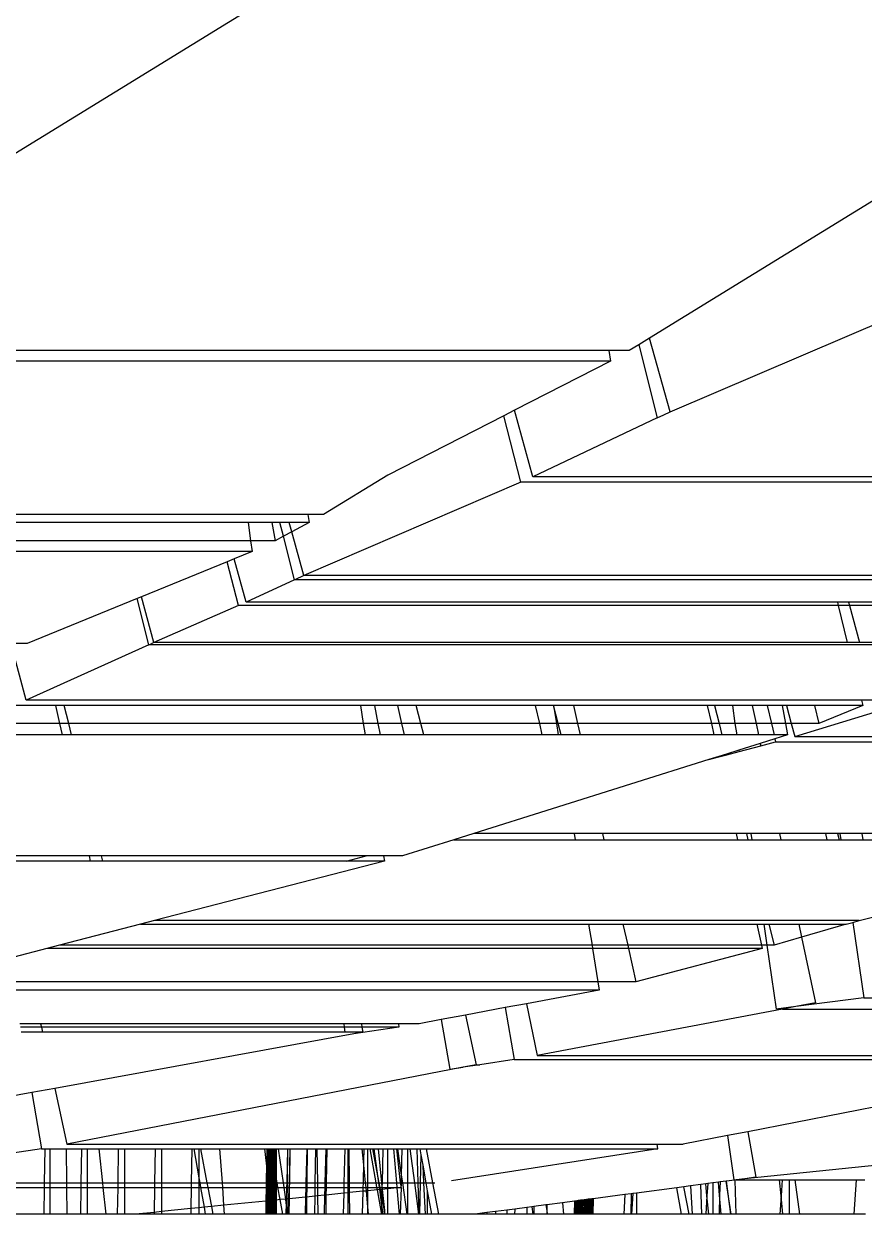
# Model space of a CAD drawing. Extents: x -24961 to 905641, y -154323 to 635957.
# Drawn here: x 438862.4 to 438946.4, y -132355 to -132236.2 of the extents above; entities that cross this region are included whole.
import ezdxf

# ---------------------------------------------------------------- set-up
doc = ezdxf.new("R2010")
doc.units = 0
doc.header["$LTSCALE"] = 1000
doc.header["$MEASUREMENT"] = 0

msp = doc.modelspace()

# ---------------------------------------------------------------- linework, layer by layer
for p, q in [((438894.82, -132228.68), (438829.52, -132268.8)), ((438956.36, -132248.23), (438924.92, -132267.55)), ((438926.99, -132274.93), (438959.6, -132260.97)), ((438924.92, -132267.55), (438923.85, -132268.21)), ((438926.99, -132274.93), (438924.92, -132267.55)), ((438920.86, -132268.8), (438829.52, -132268.8)), ((438920.86, -132268.8), (438921.05, -132269.84)), ((438922.89, -132268.8), (438920.86, -132268.8)), ((438923.85, -132268.21), (438922.89, -132268.8)), ((438923.85, -132268.21), (438925.71, -132275.51)), ((438921.05, -132269.84), (438827.68, -132269.84)), ((438921.05, -132269.84), (438911.44, -132274.76)), ((438911.44, -132274.76), (438910.38, -132275.31)), ((438913.29, -132281.39), (438911.44, -132274.76)), ((438910.38, -132275.31), (438898.79, -132281.25)), ((438912.07, -132281.94), (438910.38, -132275.31)), ((438925.71, -132275.51), (438913.29, -132281.39)), ((438925.71, -132275.51), (438926.35, -132275.23)), ((438926.35, -132275.23), (438926.99, -132274.93)), ((438912.07, -132281.94), (438890.41, -132291.27)), ((438898.79, -132281.25), (438892.35, -132285.17)), ((438996.84, -132281.94), (438912.07, -132281.94)), ((438996.7, -132281.39), (438913.29, -132281.39)), ((438890.78, -132285.17), (438798.99, -132285.17)), ((438890.78, -132285.17), (438890.93, -132285.98)), ((438892.35, -132285.17), (438890.78, -132285.17)), ((438884.82, -132285.98), (438797.57, -132285.98)), ((438884.82, -132285.98), (438885.08, -132287.78)), ((438887.19, -132285.98), (438884.82, -132285.98)), ((438887.19, -132285.98), (438887.53, -132287.78)), ((438888.01, -132285.98), (438887.19, -132285.98)), ((438888.36, -132287.34), (438888.01, -132285.98)), ((438888.93, -132285.98), (438888.01, -132285.98)), ((438889.19, -132286.9), (438888.93, -132285.98)), ((438890.93, -132285.98), (438888.93, -132285.98)), ((438890.93, -132285.98), (438889.19, -132286.9)), ((438885.08, -132287.78), (438794.17, -132287.78)), ((438887.53, -132287.78), (438885.08, -132287.78)), ((438885.08, -132287.78), (438885.23, -132288.86)), ((438888.36, -132287.34), (438887.53, -132287.78)), ((438889.19, -132286.9), (438888.36, -132287.34)), ((438889.46, -132291.68), (438888.36, -132287.34)), ((438890.38, -132291.27), (438889.19, -132286.9)), ((438885.23, -132288.86), (438791.87, -132288.86)), ((438885.23, -132288.86), (438883.44, -132289.59)), ((438882.73, -132289.88), (438874.19, -132293.38)), ((438883.44, -132289.59), (438882.73, -132289.88)), ((438883.87, -132294.27), (438882.73, -132289.88)), ((438884.63, -132293.92), (438883.44, -132289.59)), ((438890.38, -132291.27), (438889.5, -132291.68)), ((438890.41, -132291.27), (438890.38, -132291.27)), ((438975.15, -132291.27), (438890.41, -132291.27)), ((438889.46, -132291.68), (438884.63, -132293.92)), ((438889.5, -132291.68), (438889.46, -132291.68)), ((438974.24, -132291.68), (438889.5, -132291.68)), ((438873.73, -132293.57), (438862.75, -132298.05)), ((438874.19, -132293.38), (438873.73, -132293.57)), ((438874.92, -132298.17), (438873.73, -132293.57)), ((438875.41, -132297.95), (438874.19, -132293.38)), ((438883.87, -132294.27), (438875.41, -132297.95)), ((438943.79, -132294.27), (438883.87, -132294.27)), ((438943.71, -132293.92), (438884.63, -132293.92)), ((438943.71, -132293.92), (438943.79, -132294.27)), ((438944.82, -132293.92), (438943.71, -132293.92)), ((438943.79, -132294.27), (438944.69, -132297.95)), ((438944.91, -132294.27), (438943.79, -132294.27)), ((438944.82, -132293.92), (438944.91, -132294.27)), ((438948.62, -132293.92), (438944.82, -132293.92)), ((438944.91, -132294.27), (438945.9, -132297.95)), ((438948.69, -132294.27), (438944.91, -132294.27)), ((438862.75, -132298.05), (438861.2, -132298.05)), ((438862.67, -132303.71), (438861.23, -132298.34)), ((438874.92, -132298.17), (438862.67, -132303.71)), ((438874.92, -132298.17), (438875.14, -132298.07)), ((438959.69, -132298.17), (438874.92, -132298.17)), ((438875.41, -132297.95), (438875.14, -132298.07)), ((438944.69, -132297.95), (438875.41, -132297.95)), ((438945.9, -132297.95), (438944.69, -132297.95)), ((438949.46, -132297.95), (438945.9, -132297.95)), ((438865.58, -132304.24), (438861.46, -132304.24)), ((438946.1, -132303.71), (438862.67, -132303.71)), ((438865.58, -132304.24), (438865.99, -132306.04)), ((438866.46, -132304.24), (438865.58, -132304.24)), ((438866.91, -132306.04), (438866.46, -132304.24)), ((438896.05, -132304.24), (438866.46, -132304.24)), ((438896.05, -132304.24), (438896.33, -132306.04)), ((438897.47, -132304.24), (438896.05, -132304.24)), ((438897.47, -132304.24), (438897.8, -132306.04)), ((438899.77, -132304.24), (438897.47, -132304.24)), ((438899.77, -132304.24), (438900.17, -132306.04)), ((438901.61, -132304.24), (438899.77, -132304.24)), ((438902.09, -132306.04), (438901.61, -132304.24)), ((438913.52, -132304.24), (438901.61, -132304.24)), ((438913.52, -132304.24), (438913.93, -132306.04)), ((438915.34, -132304.24), (438913.52, -132304.24)), ((438915.34, -132304.24), (438915.63, -132306.04)), ((438915.82, -132306.04), (438915.34, -132304.24)), ((438917.34, -132304.24), (438915.34, -132304.24)), ((438917.34, -132304.24), (438917.74, -132306.04)), ((438930.7, -132304.24), (438917.34, -132304.24)), ((438930.7, -132304.24), (438931.11, -132306.04)), ((438931.44, -132304.24), (438930.7, -132304.24)), ((438931.44, -132304.24), (438931.88, -132306.04)), ((438933.21, -132304.24), (438931.44, -132304.24)), ((438933.21, -132304.24), (438933.47, -132306.04)), ((438935.2, -132304.24), (438933.21, -132304.24)), ((438935.2, -132304.24), (438935.58, -132306.04)), ((438936.7, -132304.24), (438935.2, -132304.24)), ((438936.7, -132304.24), (438937.11, -132306.04)), ((438938.18, -132304.24), (438936.7, -132304.24)), ((438938.18, -132304.24), (438938.52, -132306.04)), ((438938.62, -132304.24), (438938.18, -132304.24)), ((438938.62, -132304.24), (438939.1, -132306.04)), ((438941.42, -132304.24), (438938.62, -132304.24)), ((438939.44, -132307.33), (438950.98, -132303.79)), ((438941.42, -132304.24), (438941.86, -132306.04)), ((438946.23, -132304.24), (438941.42, -132304.24)), ((438946.23, -132304.24), (438941.86, -132306.04)), ((438946.1, -132303.71), (438946.23, -132304.24)), ((438947.44, -132303.71), (438946.1, -132303.71)), ((438865.99, -132306.04), (438857.84, -132306.04)), ((438865.99, -132306.04), (438866.24, -132307.18)), ((438866.91, -132306.04), (438865.99, -132306.04)), ((438867.19, -132307.18), (438866.91, -132306.04)), ((438896.33, -132306.04), (438866.91, -132306.04)), ((438896.33, -132306.04), (438896.51, -132307.18)), ((438897.8, -132306.04), (438896.33, -132306.04)), ((438897.8, -132306.04), (438898.01, -132307.18)), ((438900.17, -132306.04), (438897.8, -132306.04)), ((438900.17, -132306.04), (438900.43, -132307.18)), ((438902.09, -132306.04), (438900.17, -132306.04)), ((438902.39, -132307.18), (438902.09, -132306.04)), ((438913.93, -132306.04), (438902.09, -132306.04)), ((438913.93, -132306.04), (438914.19, -132307.18)), ((438915.63, -132306.04), (438913.93, -132306.04)), ((438915.63, -132306.04), (438915.81, -132307.18)), ((438915.82, -132306.04), (438915.63, -132306.04)), ((438916.12, -132307.18), (438915.82, -132306.04)), ((438917.74, -132306.04), (438915.82, -132306.04)), ((438917.74, -132306.04), (438918, -132307.18)), ((438931.11, -132306.04), (438917.74, -132306.04)), ((438931.11, -132306.04), (438931.36, -132307.18)), ((438931.88, -132306.04), (438931.11, -132306.04)), ((438931.88, -132306.04), (438932.17, -132307.18)), ((438933.47, -132306.04), (438931.88, -132306.04)), ((438933.47, -132306.04), (438933.64, -132307.18)), ((438935.58, -132306.04), (438933.47, -132306.04)), ((438935.58, -132306.04), (438935.82, -132307.18)), ((438937.11, -132306.04), (438935.58, -132306.04)), ((438937.11, -132306.04), (438937.37, -132307.18)), ((438938.52, -132306.04), (438937.11, -132306.04)), ((438938.52, -132306.04), (438938.73, -132307.18)), ((438939.1, -132306.04), (438938.52, -132306.04)), ((438939.1, -132306.04), (438939.44, -132307.33)), ((438941.86, -132306.04), (438939.1, -132306.04)), ((438866.24, -132307.18), (438858.07, -132307.18)), ((438867.19, -132307.18), (438866.24, -132307.18)), ((438896.51, -132307.18), (438867.19, -132307.18)), ((438898.01, -132307.18), (438896.51, -132307.18)), ((438900.43, -132307.18), (438898.01, -132307.18)), ((438902.39, -132307.18), (438900.43, -132307.18)), ((438914.19, -132307.18), (438902.39, -132307.18)), ((438915.81, -132307.18), (438914.19, -132307.18)), ((438916.12, -132307.18), (438915.81, -132307.18)), ((438918, -132307.18), (438916.12, -132307.18)), ((438931.36, -132307.18), (438918, -132307.18)), ((438932.17, -132307.18), (438931.36, -132307.18)), ((438933.64, -132307.18), (438932.17, -132307.18)), ((438935.82, -132307.18), (438933.64, -132307.18)), ((438936, -132308.03), (438933.86, -132308.7)), ((438937.37, -132307.18), (438935.82, -132307.18)), ((438937.46, -132307.57), (438936, -132308.03)), ((438936, -132308.03), (438936.05, -132308.27)), ((438936.05, -132308.27), (438937.53, -132307.88)), ((438938.73, -132307.18), (438937.37, -132307.18)), ((438938.73, -132307.18), (438937.46, -132307.57)), ((438937.46, -132307.57), (438937.53, -132307.88)), ((438937.53, -132307.88), (439011.62, -132307.88)), ((438939.44, -132307.33), (439011.49, -132307.33)), ((438931.85, -132309.33), (438930.87, -132309.64)), ((438932.64, -132309.09), (438931.85, -132309.33)), ((438931.85, -132309.33), (438931.86, -132309.38)), ((438931.86, -132309.38), (438932.66, -132309.17)), ((438933.86, -132308.7), (438932.64, -132309.09)), ((438932.64, -132309.09), (438932.66, -132309.17)), ((438932.66, -132309.17), (438933.88, -132308.84)), ((438933.86, -132308.7), (438933.88, -132308.84)), ((438933.88, -132308.84), (438936.05, -132308.27)), ((438930.87, -132309.64), (438907.38, -132317.01)), ((438930.87, -132309.64), (438931.86, -132309.38)), ((438905.37, -132317.65), (438900.26, -132319.25)), ((438907.38, -132317.01), (438905.37, -132317.65)), ((438905.37, -132317.65), (438917.5, -132317.65)), ((438917.39, -132317.01), (438907.38, -132317.01)), ((438917.39, -132317.01), (438917.5, -132317.65)), ((438920.23, -132317.01), (438917.39, -132317.01)), ((438917.5, -132317.65), (438920.37, -132317.65)), ((438920.23, -132317.01), (438920.37, -132317.65)), ((438933.59, -132317.01), (438920.23, -132317.01)), ((438920.37, -132317.65), (438933.73, -132317.65)), ((438933.59, -132317.01), (438933.73, -132317.65)), ((438934.61, -132317.01), (438933.59, -132317.01)), ((438933.73, -132317.65), (438934.76, -132317.65)), ((438934.61, -132317.01), (438934.76, -132317.65)), ((438935.06, -132317.01), (438934.61, -132317.01)), ((438934.76, -132317.65), (438935.15, -132317.65)), ((438935.06, -132317.01), (438935.15, -132317.65)), ((438937.91, -132317.01), (438935.06, -132317.01)), ((438935.15, -132317.65), (438938.05, -132317.65)), ((438937.91, -132317.01), (438938.05, -132317.65)), ((438942.54, -132317.01), (438937.91, -132317.01)), ((438938.05, -132317.65), (438942.68, -132317.65)), ((438942.68, -132317.65), (438942.54, -132317.01)), ((438943.72, -132317.01), (438942.54, -132317.01)), ((438942.68, -132317.65), (438943.88, -132317.65)), ((438943.72, -132317.01), (438943.88, -132317.65)), ((438943.96, -132317.01), (438943.72, -132317.01)), ((438943.88, -132317.65), (438944.05, -132317.65)), ((438943.96, -132317.01), (438944.05, -132317.65)), ((438946.13, -132317.01), (438943.96, -132317.01)), ((438944.05, -132317.65), (438946.26, -132317.65)), ((438946.13, -132317.01), (438946.26, -132317.65)), ((438966.75, -132317.01), (438946.13, -132317.01)), ((438946.26, -132317.65), (438966.88, -132317.65)), ((438868.94, -132319.25), (438861.07, -132319.25)), ((438869.06, -132319.77), (438861.2, -132319.77)), ((438868.94, -132319.25), (438869.06, -132319.77)), ((438870.18, -132319.25), (438868.94, -132319.25)), ((438870.31, -132319.77), (438869.06, -132319.77)), ((438870.31, -132319.77), (438870.18, -132319.25)), ((438896.63, -132319.25), (438870.18, -132319.25)), ((438894.63, -132319.77), (438870.31, -132319.77)), ((438898.44, -132319.77), (438875.48, -132325.72)), ((438894.63, -132319.77), (438896.63, -132319.25)), ((438898.44, -132319.77), (438894.63, -132319.77)), ((438898.36, -132319.25), (438896.63, -132319.25)), ((438898.36, -132319.25), (438898.44, -132319.77)), ((438900.26, -132319.25), (438898.36, -132319.25)), ((438875.48, -132325.72), (438874.09, -132326.08)), ((438945.88, -132325.72), (438875.48, -132325.72)), ((438944.57, -132326.08), (438945.24, -132325.9)), ((438945.24, -132325.9), (438945.88, -132325.72)), ((438945.24, -132325.9), (438946.33, -132333.43)), ((438945.88, -132325.72), (438947.74, -132325.25)), ((438874.09, -132326.08), (438865.99, -132328.17)), ((438874.09, -132326.08), (438918.85, -132326.08)), ((438918.85, -132326.08), (438922.27, -132326.08)), ((438918.85, -132326.08), (438919.19, -132328.17)), ((438922.27, -132326.08), (438922.75, -132328.17)), ((438922.27, -132326.08), (438935.64, -132326.08)), ((438935.64, -132326.08), (438936.11, -132328.17)), ((438935.64, -132326.08), (438936.36, -132326.08)), ((438936.36, -132326.08), (438936.67, -132328.17)), ((438936.36, -132326.08), (438936.85, -132326.08)), ((438936.85, -132326.08), (438937.37, -132328.17)), ((438936.85, -132326.08), (438939.84, -132326.08)), ((438939.84, -132326.08), (438940.11, -132327.38)), ((438939.84, -132326.08), (438944.57, -132326.08)), ((438944.57, -132326.08), (438940.11, -132327.38)), ((438865.99, -132328.17), (438864.73, -132328.5)), ((438919.19, -132328.17), (438865.99, -132328.17)), ((438919.19, -132328.17), (438919.24, -132328.5)), ((438922.75, -132328.17), (438919.19, -132328.17)), ((438922.75, -132328.17), (438922.82, -132328.5)), ((438936.11, -132328.17), (438922.75, -132328.17)), ((438936.11, -132328.17), (438936.19, -132328.5)), ((438936.67, -132328.17), (438936.11, -132328.17)), ((438936.67, -132328.17), (438937.59, -132334.55)), ((438937.37, -132328.17), (438936.67, -132328.17)), ((438940.11, -132327.38), (438937.37, -132328.17)), ((438940.11, -132327.38), (438941.5, -132333.93)), ((438864.73, -132328.5), (438861.42, -132329.36)), ((438919.24, -132328.5), (438864.73, -132328.5)), ((438922.82, -132328.5), (438919.24, -132328.5)), ((438919.24, -132328.5), (438919.78, -132331.83)), ((438922.82, -132328.5), (438923.57, -132331.83)), ((438936.19, -132328.5), (438922.82, -132328.5)), ((438936.19, -132328.5), (438923.57, -132331.83)), ((438919.78, -132331.83), (438851.11, -132331.83)), ((438923.57, -132331.83), (438919.78, -132331.83)), ((438919.78, -132331.83), (438919.91, -132332.65)), ((438919.91, -132332.65), (438847.65, -132332.65)), ((438919.91, -132332.65), (438912.63, -132334.02)), ((438912.63, -132334.02), (438910.52, -132334.41)), ((438912.63, -132334.02), (438913.72, -132339.19)), ((438939.56, -132334.3), (438937.59, -132334.55)), ((438939.56, -132334.3), (438938.22, -132334.55)), ((438946.33, -132333.43), (438939.56, -132334.3)), ((438941.5, -132333.93), (438939.56, -132334.3)), ((438946.33, -132333.43), (439007.92, -132333.43)), ((438906.54, -132335.16), (438904.13, -132335.61)), ((438910.52, -132334.41), (438906.54, -132335.16)), ((438906.54, -132335.16), (438907.62, -132340.11)), ((438910.52, -132334.41), (438911.41, -132339.58)), ((438938.22, -132334.55), (438913.72, -132339.19)), ((438938.22, -132334.55), (438972.14, -132334.55)), ((438864.1, -132336.03), (438862.02, -132336.03)), ((438864.17, -132336.37), (438862.08, -132336.37)), ((438864.1, -132336.03), (438864.17, -132336.37)), ((438894.38, -132336.03), (438864.1, -132336.03)), ((438864.17, -132336.37), (438864.28, -132336.87)), ((438894.42, -132336.37), (438864.17, -132336.37)), ((438894.38, -132336.03), (438894.42, -132336.37)), ((438896.15, -132336.03), (438894.38, -132336.03)), ((438894.42, -132336.37), (438894.49, -132336.87)), ((438896.2, -132336.37), (438894.42, -132336.37)), ((438899.89, -132336.37), (438895.4, -132337.03)), ((438896.15, -132336.03), (438896.2, -132336.37)), ((438899.85, -132336.03), (438896.15, -132336.03)), ((438896.2, -132336.37), (438896.28, -132336.87)), ((438899.89, -132336.37), (438896.2, -132336.37)), ((438899.85, -132336.03), (438899.89, -132336.37)), ((438901.91, -132336.03), (438899.85, -132336.03)), ((438904.13, -132335.61), (438901.91, -132336.03)), ((438904.13, -132335.61), (438904.98, -132340.57)), ((438864.28, -132336.87), (438862.16, -132336.87)), ((438894.49, -132336.87), (438864.28, -132336.87)), ((438895.4, -132337.03), (438865.51, -132342.48)), ((438896.28, -132336.87), (438894.49, -132336.87)), ((438896.28, -132336.87), (438895.4, -132337.03)), ((438907.62, -132340.11), (438906.3, -132340.36)), ((438907.97, -132340.11), (438906.3, -132340.36)), ((438907.62, -132340.11), (438907.97, -132340.11)), ((438911.41, -132339.58), (438907.97, -132340.11)), ((438911.41, -132339.58), (438973, -132339.58)), ((438913.72, -132339.19), (438972.93, -132339.19)), ((438906.3, -132340.36), (438866.72, -132348.05)), ((438904.98, -132340.57), (438906.3, -132340.36)), ((439036.33, -132340.96), (438934.47, -132351.5)), ((438967.89, -132340.36), (438934.76, -132346.8)), ((438865.51, -132342.48), (438863.21, -132342.9)), ((438865.51, -132342.48), (438866.72, -132348.05)), ((438863.21, -132342.9), (438851.65, -132345.01)), ((438863.21, -132342.9), (438864.18, -132348.5)), ((438932.74, -132347.19), (438928.31, -132348.05)), ((438934.76, -132346.8), (438932.74, -132347.19)), ((438932.74, -132347.19), (438933.37, -132351.61)), ((438934.76, -132346.8), (438935.57, -132351.35)), ((438864.18, -132348.5), (438861.29, -132348.94)), ((438864.18, -132348.5), (438864.52, -132348.5)), ((438864.52, -132348.5), (438864.46, -132351.91)), ((438864.52, -132348.5), (438865.02, -132348.5)), ((438865.02, -132348.5), (438865.02, -132351.91)), ((438865.02, -132348.5), (438866.67, -132348.5)), ((438866.71, -132351.91), (438866.67, -132348.5)), ((438866.67, -132348.5), (438868.19, -132348.5)), ((438866.72, -132348.05), (438925.7, -132348.05)), ((438868.19, -132348.5), (438868.13, -132351.91)), ((438868.19, -132348.5), (438868.74, -132348.5)), ((438868.74, -132348.5), (438868.74, -132351.91)), ((438868.74, -132348.5), (438869.94, -132348.5)), ((438870.31, -132351.91), (438869.94, -132348.5)), ((438869.94, -132348.5), (438871.86, -132348.5)), ((438871.86, -132348.5), (438871.8, -132351.91)), ((438871.86, -132348.5), (438872.47, -132348.5)), ((438872.47, -132348.5), (438872.47, -132351.91)), ((438872.47, -132348.5), (438875.53, -132348.5)), ((438875.53, -132348.5), (438875.47, -132351.91)), ((438875.53, -132348.5), (438876.19, -132348.5)), ((438876.19, -132348.5), (438876.19, -132351.91)), ((438876.19, -132348.5), (438879.2, -132348.5)), ((438879.2, -132348.5), (438879.15, -132351.91)), ((438879.2, -132348.5), (438879.39, -132348.5)), ((438879.39, -132348.5), (438879.91, -132351.42)), ((438879.39, -132348.5), (438879.91, -132348.5)), ((438879.91, -132348.5), (438879.91, -132351.42)), ((438879.91, -132348.5), (438880.07, -132348.5)), ((438880.07, -132348.5), (438880.72, -132351.91)), ((438880.07, -132348.5), (438882.02, -132348.5)), ((438882.26, -132351.91), (438882.02, -132348.5)), ((438882.02, -132348.5), (438886.51, -132348.5)), ((438886.67, -132349.94), (438886.51, -132348.5)), ((438886.51, -132348.5), (438886.69, -132348.5)), ((438886.69, -132348.5), (438886.67, -132349.94)), ((438886.69, -132348.5), (438886.77, -132348.5)), ((438886.77, -132348.5), (438886.73, -132350.54)), ((438886.77, -132348.5), (438886.84, -132348.5)), ((438886.84, -132348.5), (438886.8, -132351.13)), ((438886.84, -132348.5), (438886.92, -132348.5)), ((438886.92, -132348.5), (438886.86, -132351.73)), ((438886.92, -132348.5), (438886.99, -132348.5)), ((438886.99, -132348.5), (438886.94, -132351.91)), ((438886.99, -132348.5), (438887.07, -132348.5)), ((438887.07, -132348.5), (438887.01, -132351.91)), ((438887.07, -132348.5), (438887.1, -132348.5)), ((438887.14, -132348.71), (438887.1, -132348.5)), ((438887.1, -132348.5), (438887.14, -132348.5)), ((438887.14, -132348.5), (438887.14, -132348.71)), ((438887.14, -132348.5), (438887.21, -132348.5)), ((438887.21, -132348.5), (438887.2, -132349.08)), ((438887.21, -132348.5), (438887.29, -132348.5)), ((438887.29, -132348.5), (438887.27, -132349.45)), ((438887.29, -132348.5), (438887.36, -132348.5)), ((438887.36, -132348.5), (438887.34, -132349.83)), ((438887.36, -132348.5), (438887.4, -132348.5)), ((438887.44, -132348.5), (438887.4, -132350.16)), ((438887.4, -132348.5), (438887.4, -132350.16)), ((438887.4, -132348.5), (438887.44, -132348.5)), ((438887.44, -132348.5), (438887.47, -132348.5)), ((438887.47, -132348.5), (438887.47, -132350.51)), ((438887.47, -132348.5), (438887.51, -132348.5)), ((438887.51, -132348.5), (438887.51, -132350.75)), ((438887.51, -132348.5), (438887.55, -132348.5)), ((438887.55, -132348.5), (438887.55, -132350.98)), ((438887.55, -132348.5), (438887.62, -132348.5)), ((438887.62, -132348.5), (438887.62, -132351.33)), ((438887.62, -132348.5), (438887.85, -132348.5)), ((438888.35, -132351.91), (438887.85, -132348.5)), ((438887.85, -132348.5), (438888.78, -132348.5)), ((438888.78, -132348.5), (438888.69, -132351.91)), ((438888.78, -132348.5), (438888.74, -132351.91)), ((438888.78, -132348.5), (438889, -132348.5)), ((438889, -132348.5), (438888.92, -132351.91)), ((438889, -132348.5), (438888.95, -132351.91)), ((438889, -132348.5), (438890.68, -132348.5)), ((438890.68, -132348.5), (438890.6, -132351.91)), ((438890.68, -132348.5), (438890.74, -132348.5)), ((438890.74, -132348.5), (438890.69, -132351.91)), ((438890.74, -132348.5), (438891.56, -132348.5)), ((438891.56, -132348.5), (438891.51, -132351.91)), ((438891.56, -132348.5), (438891.71, -132348.5)), ((438891.71, -132348.5), (438891.75, -132351.91)), ((438891.71, -132348.5), (438892.59, -132348.5)), ((438892.59, -132348.5), (438892.5, -132351.91)), ((438892.59, -132348.5), (438892.68, -132348.5)), ((438892.68, -132348.5), (438892.63, -132351.91)), ((438892.68, -132348.5), (438894.49, -132348.5)), ((438894.49, -132348.5), (438894.4, -132351.91)), ((438894.49, -132348.5), (438894.78, -132348.5)), ((438894.78, -132348.5), (438894.78, -132351.91)), ((438894.78, -132348.5), (438894.94, -132348.5)), ((438894.97, -132351.91), (438894.94, -132348.5)), ((438894.94, -132348.5), (438896.24, -132348.5)), ((438896.36, -132349.76), (438896.24, -132348.5)), ((438896.24, -132348.5), (438896.39, -132348.5)), ((438896.39, -132348.5), (438896.36, -132349.76)), ((438896.39, -132348.5), (438896.77, -132348.5)), ((438896.77, -132348.5), (438896.77, -132351.91)), ((438896.77, -132348.5), (438897.01, -132348.5)), ((438897.61, -132351.91), (438897.01, -132348.5)), ((438897.01, -132348.5), (438897.3, -132348.5)), ((438897.79, -132351.19), (438897.3, -132348.5)), ((438897.3, -132348.5), (438897.43, -132348.5)), ((438897.79, -132351.19), (438897.43, -132348.5)), ((438897.43, -132348.5), (438897.83, -132348.5)), ((438897.83, -132348.5), (438898.17, -132351.91)), ((438897.83, -132348.5), (438898.3, -132348.5)), ((438898.3, -132348.5), (438898.21, -132351.91)), ((438898.3, -132348.5), (438898.75, -132348.5)), ((438898.75, -132348.5), (438898.75, -132351.91)), ((438898.75, -132348.5), (438899.4, -132348.5)), ((438899.69, -132351.91), (438899.4, -132348.5)), ((438899.4, -132348.5), (438899.69, -132348.5)), ((438900.07, -132351.91), (438899.69, -132348.5)), ((438899.69, -132348.5), (438899.75, -132348.5)), ((438899.75, -132348.5), (438900.13, -132351.15)), ((438899.75, -132348.5), (438900.2, -132348.5)), ((438900.2, -132348.5), (438900.13, -132351.15)), ((438900.2, -132348.5), (438900.74, -132348.5)), ((438900.74, -132348.5), (438900.74, -132351.91)), ((438900.74, -132348.5), (438901.01, -132348.5)), ((438901.47, -132351.91), (438901.01, -132348.5)), ((438901.01, -132348.5), (438901.7, -132348.5)), ((438901.7, -132348.5), (438901.8, -132351.91)), ((438901.7, -132348.5), (438901.98, -132348.5)), ((438901.98, -132348.5), (438902.09, -132349.12)), ((438901.98, -132348.5), (438902.61, -132348.5)), ((438902.61, -132348.5), (438903.26, -132351.91)), ((438902.61, -132348.5), (438925.77, -132348.5)), ((438925.77, -132348.5), (438905.14, -132351.69)), ((438925.77, -132348.5), (438925.7, -132348.05)), ((438925.7, -132348.05), (438928.31, -132348.05)), ((438887.14, -132348.71), (438887.08, -132351.91)), ((438887.2, -132349.08), (438887.14, -132348.71)), ((438887.2, -132349.08), (438887.16, -132351.91)), ((438887.27, -132349.45), (438887.2, -132349.08)), ((438887.27, -132349.45), (438887.23, -132351.91)), ((438887.34, -132349.83), (438887.27, -132349.45)), ((438896.36, -132349.76), (438896.31, -132351.91)), ((438896.57, -132351.91), (438896.36, -132349.76)), ((438902.09, -132349.12), (438902.02, -132351.91)), ((438902.09, -132349.12), (438902.27, -132350.15)), ((438886.67, -132349.94), (438886.64, -132351.91)), ((438886.73, -132350.54), (438886.67, -132349.94)), ((438886.73, -132350.54), (438886.71, -132351.91)), ((438886.8, -132351.13), (438886.73, -132350.54)), ((438887.34, -132349.83), (438887.31, -132351.91)), ((438887.4, -132350.16), (438887.34, -132349.83)), ((438887.4, -132350.65), (438887.38, -132351.91)), ((438887.4, -132350.16), (438887.43, -132350.3)), ((438887.43, -132350.3), (438887.4, -132350.65)), ((438887.47, -132350.51), (438887.43, -132350.3)), ((438887.47, -132350.51), (438887.47, -132351.91)), ((438887.51, -132350.75), (438887.47, -132350.51)), ((438887.51, -132350.75), (438887.51, -132351.91)), ((438887.55, -132350.98), (438887.51, -132350.75)), ((438902.27, -132350.15), (438902.36, -132351.91)), ((438902.27, -132350.15), (438902.59, -132351.91)), ((438861.29, -132351.91), (438864.46, -132351.91)), ((438864.46, -132351.91), (438864.45, -132352.37)), ((438864.46, -132351.91), (438865.02, -132351.91)), ((438865.02, -132351.91), (438865.02, -132352.37)), ((438865.02, -132351.91), (438866.71, -132351.91)), ((438866.72, -132352.37), (438866.71, -132351.91)), ((438866.71, -132351.91), (438868.13, -132351.91)), ((438868.13, -132351.91), (438868.12, -132352.37)), ((438868.13, -132351.91), (438868.74, -132351.91)), ((438868.74, -132351.91), (438868.74, -132352.37)), ((438868.74, -132351.91), (438870.31, -132351.91)), ((438870.36, -132352.37), (438870.31, -132351.91)), ((438870.31, -132351.91), (438871.8, -132351.91)), ((438871.8, -132351.91), (438871.8, -132352.37)), ((438871.8, -132351.91), (438872.47, -132351.91)), ((438872.47, -132351.91), (438872.47, -132352.37)), ((438872.47, -132351.91), (438875.47, -132351.91)), ((438875.47, -132351.91), (438875.47, -132352.37)), ((438875.47, -132351.91), (438876.19, -132351.91)), ((438876.19, -132351.91), (438876.19, -132352.37)), ((438876.19, -132351.91), (438879.15, -132351.91)), ((438879.15, -132351.91), (438879.14, -132352.37)), ((438879.15, -132351.91), (438879.91, -132351.91)), ((438879.91, -132351.42), (438879.91, -132351.91)), ((438879.91, -132351.42), (438880, -132351.91)), ((438879.91, -132351.91), (438879.91, -132352.37)), ((438879.91, -132351.91), (438880, -132351.91)), ((438880, -132351.91), (438880.08, -132352.37)), ((438880, -132351.91), (438880.72, -132351.91)), ((438880.72, -132351.91), (438880.81, -132352.37)), ((438880.72, -132351.91), (438882.26, -132351.91)), ((438882.29, -132352.37), (438882.26, -132351.91)), ((438882.26, -132351.91), (438886.64, -132351.91)), ((438886.64, -132351.91), (438886.63, -132352.37)), ((438886.64, -132351.91), (438886.71, -132351.91)), ((438886.71, -132351.91), (438886.7, -132352.37)), ((438886.71, -132351.91), (438886.79, -132351.91)), ((438886.79, -132351.91), (438886.78, -132352.37)), ((438886.8, -132351.13), (438886.79, -132351.91)), ((438886.79, -132351.91), (438886.86, -132351.91)), ((438886.86, -132351.73), (438886.8, -132351.13)), ((438886.86, -132351.91), (438886.85, -132352.37)), ((438886.86, -132351.73), (438886.86, -132351.91)), ((438886.93, -132352.33), (438886.86, -132351.91)), ((438886.86, -132351.91), (438886.94, -132351.91)), ((438886.94, -132351.91), (438886.93, -132352.33)), ((438886.94, -132351.91), (438887.01, -132351.91)), ((438887.01, -132351.91), (438887, -132352.37)), ((438887.01, -132351.91), (438887.08, -132351.91)), ((438887.08, -132351.91), (438887.08, -132352.37)), ((438887.08, -132351.91), (438887.16, -132351.91)), ((438887.16, -132351.91), (438887.15, -132352.37)), ((438887.16, -132351.91), (438887.23, -132351.91)), ((438887.23, -132351.91), (438887.23, -132352.37)), ((438887.23, -132351.91), (438887.31, -132351.91)), ((438887.31, -132351.91), (438887.3, -132352.37)), ((438887.31, -132351.91), (438887.38, -132351.91)), ((438887.38, -132351.91), (438887.38, -132352.37)), ((438887.38, -132351.91), (438887.4, -132352.37)), ((438887.38, -132351.91), (438887.47, -132351.91)), ((438887.47, -132351.91), (438887.47, -132352.37)), ((438887.47, -132351.91), (438887.51, -132351.91)), ((438887.51, -132351.91), (438887.51, -132352.37)), ((438887.51, -132351.91), (438887.55, -132351.91)), ((438887.55, -132350.98), (438887.55, -132351.91)), ((438887.62, -132351.33), (438887.55, -132350.98)), ((438887.55, -132351.91), (438887.55, -132352.37)), ((438887.55, -132351.91), (438887.62, -132351.91)), ((438887.62, -132351.33), (438887.62, -132351.91)), ((438887.73, -132351.91), (438887.62, -132351.33)), ((438887.62, -132351.91), (438887.62, -132352.37)), ((438887.62, -132351.91), (438887.73, -132351.91)), ((438887.81, -132352.37), (438887.73, -132351.91)), ((438887.73, -132351.91), (438888.35, -132351.91)), ((438888.42, -132352.37), (438888.35, -132351.91)), ((438888.35, -132351.91), (438888.69, -132351.91)), ((438888.69, -132351.91), (438888.68, -132352.37)), ((438888.69, -132351.91), (438888.74, -132351.91)), ((438888.74, -132351.91), (438888.73, -132352.37)), ((438888.74, -132351.91), (438888.92, -132351.91)), ((438888.92, -132351.91), (438888.9, -132352.37)), ((438888.92, -132351.91), (438888.95, -132351.91)), ((438888.95, -132351.91), (438888.94, -132352.37)), ((438888.95, -132351.91), (438890.6, -132351.91)), ((438890.6, -132351.91), (438890.59, -132352.37)), ((438890.6, -132351.91), (438890.69, -132351.91)), ((438890.69, -132351.91), (438890.69, -132352.37)), ((438890.69, -132351.91), (438891.51, -132351.91)), ((438891.51, -132351.91), (438891.5, -132352.37)), ((438891.51, -132351.91), (438891.75, -132351.91)), ((438891.75, -132351.91), (438891.75, -132352.37)), ((438891.75, -132351.91), (438892.5, -132351.91)), ((438892.5, -132351.91), (438892.49, -132352.37)), ((438892.5, -132351.91), (438892.63, -132351.91)), ((438892.63, -132351.91), (438892.62, -132352.37)), ((438892.63, -132351.91), (438894.4, -132351.91)), ((438894.4, -132351.91), (438894.39, -132352.37)), ((438894.4, -132351.91), (438894.78, -132351.91)), ((438894.78, -132351.91), (438894.78, -132352.37)), ((438894.78, -132351.91), (438894.97, -132351.91)), ((438894.97, -132352.37), (438894.97, -132351.91)), ((438894.97, -132351.91), (438896.31, -132351.91)), ((438896.31, -132351.91), (438896.3, -132352.37)), ((438896.31, -132351.91), (438896.57, -132351.91)), ((438896.61, -132352.37), (438896.57, -132351.91)), ((438896.57, -132351.91), (438896.77, -132351.91)), ((438896.77, -132351.91), (438896.77, -132352.37)), ((438896.77, -132351.91), (438897.61, -132351.91)), ((438897.69, -132352.37), (438897.61, -132351.91)), ((438897.61, -132351.91), (438897.89, -132351.91)), ((438897.93, -132351.91), (438897.79, -132351.19)), ((438897.89, -132351.91), (438897.79, -132351.19)), ((438897.95, -132352.37), (438897.89, -132351.91)), ((438897.89, -132351.91), (438897.93, -132351.91)), ((438898.01, -132352.37), (438897.93, -132351.91)), ((438897.93, -132351.91), (438898.17, -132351.91)), ((438898.17, -132351.91), (438898.2, -132352.28)), ((438898.17, -132351.91), (438898.21, -132351.91)), ((438898.21, -132351.91), (438898.2, -132352.28)), ((438898.21, -132351.91), (438898.75, -132351.91)), ((438898.75, -132351.91), (438898.75, -132352.37)), ((438898.75, -132351.91), (438899.69, -132351.91)), ((438899.73, -132352.37), (438899.69, -132351.91)), ((438899.69, -132351.91), (438900.07, -132351.91)), ((438900.11, -132352.21), (438900.07, -132351.91)), ((438900.07, -132351.91), (438900.11, -132351.91)), ((438900.13, -132351.15), (438900.11, -132351.91)), ((438900.11, -132351.91), (438900.11, -132352.21)), ((438900.11, -132351.91), (438900.25, -132351.91)), ((438900.13, -132351.15), (438900.25, -132351.91)), ((438900.25, -132351.91), (438900.7, -132355.04)), ((438900.25, -132351.91), (438900.74, -132351.91)), ((438900.74, -132351.91), (438900.74, -132355.04)), ((438900.74, -132351.91), (438901.47, -132351.91)), ((438901.89, -132355.04), (438901.47, -132351.91)), ((438901.47, -132351.91), (438901.8, -132351.91)), ((438901.8, -132351.91), (438901.89, -132355.04)), ((438901.8, -132351.91), (438902.02, -132351.91)), ((438902.02, -132351.91), (438901.94, -132355.04)), ((438902.02, -132351.91), (438902.36, -132351.91)), ((438902.36, -132351.91), (438902.51, -132355.04)), ((438902.36, -132351.91), (438902.59, -132351.91)), ((438902.59, -132351.91), (438902.73, -132352.71)), ((438902.59, -132351.91), (438903.26, -132351.91)), ((438903.26, -132351.91), (438903.86, -132355.04)), ((438903.26, -132351.91), (438903.5, -132351.91)), ((438930.06, -132352.08), (438929.04, -132352.21)), ((438930.55, -132352.01), (438930.06, -132352.08)), ((438930.16, -132355.04), (438930.06, -132352.08)), ((438930.75, -132351.98), (438930.55, -132352.01)), ((438930.67, -132353.21), (438930.55, -132352.01)), ((438930.75, -132351.98), (438930.67, -132353.21)), ((438931.26, -132351.92), (438930.75, -132351.98)), ((438931.83, -132351.84), (438931.26, -132351.92)), ((438931.26, -132351.92), (438931.26, -132355.04)), ((438931.98, -132351.82), (438931.83, -132351.84)), ((438931.94, -132353.15), (438931.83, -132351.84)), ((438931.98, -132351.82), (438931.94, -132353.15)), ((438932.6, -132351.74), (438931.98, -132351.82)), ((438933.47, -132351.63), (438932.6, -132351.74)), ((438933.08, -132355.04), (438932.6, -132351.74)), ((438932.6, -132351.74), (438933.03, -132355.04)), ((438933.47, -132351.63), (438933.37, -132351.61)), ((438933.6, -132351.61), (438933.47, -132351.63)), ((438933.47, -132351.63), (438933.56, -132355.04)), ((438934.47, -132351.5), (438933.6, -132351.61)), ((438933.6, -132351.61), (438937.93, -132351.61)), ((438935.57, -132351.35), (438934.47, -132351.5)), ((438938.08, -132353.19), (438937.93, -132351.61)), ((438937.93, -132351.61), (438938.18, -132351.61)), ((438938.18, -132351.61), (438938.08, -132353.19)), ((438938.18, -132351.61), (438938.89, -132351.61)), ((438938.89, -132351.61), (438938.89, -132355.04)), ((438938.89, -132351.61), (438939.5, -132351.61)), ((438939.96, -132355.04), (438939.5, -132351.61)), ((438939.5, -132351.61), (438945.59, -132351.61)), ((438945.59, -132351.61), (438945.36, -132355.04)), ((438945.59, -132351.61), (438946.43, -132351.61)), ((438861.29, -132352.37), (438864.45, -132352.37)), ((438864.45, -132352.37), (438864.41, -132355.04)), ((438864.45, -132352.37), (438865.02, -132352.37)), ((438865.02, -132352.37), (438865.02, -132355.04)), ((438865.02, -132352.37), (438866.72, -132352.37)), ((438866.75, -132355.04), (438866.72, -132352.37)), ((438866.72, -132352.37), (438868.12, -132352.37)), ((438868.12, -132352.37), (438868.08, -132355.04)), ((438868.12, -132352.37), (438868.74, -132352.37)), ((438868.74, -132352.37), (438868.74, -132355.04)), ((438868.74, -132352.37), (438870.36, -132352.37)), ((438870.65, -132355.04), (438870.36, -132352.37)), ((438870.36, -132352.37), (438871.8, -132352.37)), ((438871.8, -132352.37), (438871.75, -132355.04)), ((438871.8, -132352.37), (438872.47, -132352.37)), ((438872.47, -132352.37), (438872.47, -132355.04)), ((438872.47, -132352.37), (438875.47, -132352.37)), ((438875.47, -132352.37), (438875.43, -132354.85)), ((438875.47, -132352.37), (438876.19, -132352.37)), ((438876.19, -132352.37), (438876.19, -132354.77)), ((438876.19, -132352.37), (438879.14, -132352.37)), ((438879.14, -132352.37), (438879.1, -132354.48)), ((438879.14, -132352.37), (438879.91, -132352.37)), ((438879.91, -132352.37), (438879.91, -132354.4)), ((438879.91, -132352.37), (438880.08, -132352.37)), ((438880.08, -132352.37), (438880.43, -132354.35)), ((438880.08, -132352.37), (438880.81, -132352.37)), ((438880.81, -132352.37), (438881.17, -132354.27)), ((438880.81, -132352.37), (438882.29, -132352.37)), ((438882.41, -132354.15), (438882.29, -132352.37)), ((438882.29, -132352.37), (438886.63, -132352.37)), ((438886.63, -132352.37), (438886.61, -132353.73)), ((438886.63, -132352.37), (438886.7, -132352.37)), ((438886.7, -132352.37), (438886.68, -132353.72)), ((438886.7, -132352.37), (438886.78, -132352.37)), ((438886.78, -132352.37), (438886.76, -132353.71)), ((438886.78, -132352.37), (438886.85, -132352.37)), ((438886.85, -132352.37), (438886.83, -132353.7)), ((438886.85, -132352.37), (438886.93, -132352.37)), ((438886.93, -132352.37), (438886.91, -132353.7)), ((438886.93, -132352.33), (438886.93, -132352.37)), ((438886.99, -132352.93), (438886.93, -132352.37)), ((438886.93, -132352.37), (438887, -132352.37)), ((438886.99, -132352.93), (438886.98, -132353.69)), ((438887, -132352.37), (438886.99, -132352.93)), ((438887.06, -132353.53), (438886.99, -132352.93)), ((438887, -132352.37), (438887.08, -132352.37)), ((438887.08, -132352.37), (438887.06, -132353.53)), ((438887.08, -132352.37), (438887.15, -132352.37)), ((438887.15, -132352.37), (438887.13, -132353.67)), ((438887.15, -132352.37), (438887.23, -132352.37)), ((438887.23, -132352.37), (438887.21, -132353.67)), ((438887.23, -132352.37), (438887.3, -132352.37)), ((438887.3, -132352.37), (438887.28, -132353.66)), ((438887.3, -132352.37), (438887.38, -132352.37)), ((438887.38, -132352.37), (438887.35, -132353.65)), ((438887.38, -132352.37), (438887.4, -132353.65)), ((438887.38, -132352.37), (438887.4, -132352.37)), ((438887.4, -132352.37), (438887.4, -132353.65)), ((438887.4, -132352.37), (438887.47, -132352.37)), ((438887.47, -132352.37), (438887.47, -132353.64)), ((438887.47, -132352.37), (438887.51, -132352.37)), ((438887.51, -132352.37), (438887.51, -132353.63)), ((438887.51, -132352.37), (438887.55, -132352.37)), ((438887.55, -132352.37), (438887.55, -132353.63)), ((438887.55, -132352.37), (438887.62, -132352.37)), ((438887.62, -132352.37), (438887.62, -132353.62)), ((438887.62, -132352.37), (438887.81, -132352.37)), ((438888.03, -132353.58), (438887.81, -132352.37)), ((438887.81, -132352.37), (438888.42, -132352.37)), ((438888.59, -132353.53), (438888.42, -132352.37)), ((438888.42, -132352.37), (438888.68, -132352.37)), ((438888.68, -132352.37), (438888.65, -132353.52)), ((438888.68, -132352.37), (438888.73, -132352.37)), ((438888.73, -132352.37), (438888.71, -132353.51)), ((438888.73, -132352.37), (438888.9, -132352.37)), ((438888.9, -132352.37), (438888.88, -132353.5)), ((438888.9, -132352.37), (438888.94, -132352.37)), ((438888.94, -132352.37), (438888.93, -132353.49)), ((438890.56, -132353.33), (438888.93, -132353.49)), ((438888.94, -132352.37), (438890.59, -132352.37)), ((438890.56, -132353.33), (438890.52, -132355.04)), ((438890.59, -132352.37), (438890.56, -132353.33)), ((438890.67, -132353.32), (438890.56, -132353.33)), ((438890.59, -132352.37), (438890.69, -132352.37)), ((438890.67, -132353.32), (438890.65, -132355.04)), ((438890.69, -132352.37), (438890.67, -132353.32)), ((438891.49, -132353.24), (438890.67, -132353.32)), ((438890.69, -132352.37), (438891.5, -132352.37)), ((438891.49, -132353.24), (438891.46, -132355.04)), ((438891.5, -132352.37), (438891.49, -132353.24)), ((438891.76, -132353.21), (438891.49, -132353.24)), ((438891.5, -132352.37), (438891.75, -132352.37)), ((438891.75, -132352.37), (438891.76, -132353.21)), ((438891.75, -132352.37), (438892.49, -132352.37)), ((438892.47, -132353.14), (438891.76, -132353.21)), ((438891.76, -132353.21), (438891.78, -132355.04)), ((438892.47, -132353.14), (438892.42, -132355.04)), ((438892.49, -132352.37), (438892.47, -132353.14)), ((438892.61, -132353.12), (438892.47, -132353.14)), ((438892.49, -132352.37), (438892.62, -132352.37)), ((438892.61, -132353.12), (438892.58, -132355.04)), ((438892.62, -132352.37), (438892.61, -132353.12)), ((438894.38, -132352.94), (438892.61, -132353.12)), ((438892.62, -132352.37), (438894.39, -132352.37)), ((438894.38, -132352.94), (438894.32, -132355.04)), ((438894.39, -132352.37), (438894.38, -132352.94)), ((438894.78, -132352.9), (438894.38, -132352.94)), ((438894.39, -132352.37), (438894.78, -132352.37)), ((438894.78, -132352.37), (438894.78, -132352.9)), ((438894.78, -132352.37), (438894.97, -132352.37)), ((438894.97, -132352.88), (438894.78, -132352.9)), ((438894.78, -132352.9), (438894.78, -132355.04)), ((438894.97, -132352.88), (438894.97, -132352.37)), ((438894.97, -132352.37), (438896.3, -132352.37)), ((438896.29, -132352.75), (438894.97, -132352.88)), ((438894.99, -132355.04), (438894.97, -132352.88)), ((438896.29, -132352.75), (438896.23, -132355.04)), ((438896.3, -132352.37), (438896.29, -132352.75)), ((438896.65, -132352.72), (438896.29, -132352.75)), ((438896.3, -132352.37), (438896.61, -132352.37)), ((438896.65, -132352.72), (438896.61, -132352.37)), ((438896.61, -132352.37), (438896.77, -132352.37)), ((438896.77, -132352.7), (438896.65, -132352.72)), ((438896.77, -132353.93), (438896.65, -132352.72)), ((438896.77, -132352.37), (438896.77, -132352.7)), ((438896.77, -132352.37), (438897.69, -132352.37)), ((438897.74, -132352.61), (438896.77, -132352.7)), ((438896.77, -132352.7), (438896.77, -132353.93)), ((438897.74, -132352.61), (438897.69, -132352.37)), ((438897.69, -132352.37), (438897.95, -132352.37)), ((438897.98, -132352.58), (438897.74, -132352.61)), ((438898.14, -132354.86), (438897.74, -132352.61)), ((438897.98, -132352.58), (438897.95, -132352.37)), ((438897.95, -132352.37), (438898.01, -132352.37)), ((438898.16, -132353.89), (438897.98, -132352.58)), ((438898.05, -132352.58), (438897.98, -132352.58)), ((438898.05, -132352.58), (438898.01, -132352.37)), ((438898.01, -132352.37), (438898.21, -132352.37)), ((438898.19, -132352.56), (438898.05, -132352.58)), ((438898.18, -132353.27), (438898.05, -132352.58)), ((438898.18, -132353.27), (438898.16, -132353.89)), ((438898.19, -132352.56), (438898.18, -132353.27)), ((438898.44, -132354.68), (438898.18, -132353.27)), ((438898.21, -132352.37), (438898.19, -132352.56)), ((438898.23, -132352.56), (438898.19, -132352.56)), ((438898.2, -132352.28), (438898.21, -132352.37)), ((438898.21, -132352.37), (438898.23, -132352.56)), ((438898.21, -132352.37), (438898.75, -132352.37)), ((438898.75, -132352.5), (438898.23, -132352.56)), ((438898.23, -132352.56), (438898.44, -132354.68)), ((438898.75, -132352.37), (438898.75, -132352.5)), ((438898.75, -132352.37), (438899.73, -132352.37)), ((438899.73, -132352.41), (438898.75, -132352.5)), ((438898.75, -132352.5), (438898.75, -132355.04)), ((438899.73, -132352.41), (438899.73, -132352.37)), ((438900.12, -132352.37), (438899.73, -132352.41)), ((438899.73, -132352.37), (438900.12, -132352.37)), ((438899.95, -132355.04), (438899.73, -132352.41)), ((438900.12, -132352.37), (438900.03, -132355.04)), ((438900.12, -132352.37), (438900.11, -132352.21)), ((438902.73, -132352.71), (438902.73, -132355.04)), ((438902.73, -132352.71), (438903.15, -132355.04)), ((438922.48, -132353.07), (438919.3, -132353.49)), ((438922.48, -132353.07), (438922.36, -132355.04)), ((438923.09, -132352.99), (438922.48, -132353.07)), ((438923.09, -132352.99), (438923.08, -132355.04)), ((438923.28, -132352.97), (438923.09, -132352.99)), ((438923.28, -132352.97), (438923.14, -132355.04)), ((438923.63, -132352.92), (438923.28, -132352.97)), ((438927.66, -132352.39), (438923.63, -132352.92)), ((438923.63, -132352.92), (438923.63, -132355.04)), ((438928.36, -132352.3), (438927.66, -132352.39)), ((438928.12, -132355.04), (438927.66, -132352.39)), ((438929.04, -132352.21), (438928.36, -132352.3)), ((438928.89, -132355.04), (438928.36, -132352.3)), ((438929.04, -132352.21), (438929.19, -132355.04)), ((438930.67, -132353.21), (438930.55, -132355.04)), ((438930.85, -132355.04), (438930.67, -132353.21)), ((438931.94, -132353.15), (438931.89, -132355.04)), ((438932.1, -132355.04), (438931.94, -132353.15)), ((438938.08, -132353.19), (438937.96, -132355.04)), ((438938.26, -132355.04), (438938.08, -132353.19)), ((438879.1, -132354.48), (438876.19, -132354.77)), ((438879.1, -132354.48), (438879.09, -132355.04)), ((438879.91, -132354.4), (438879.1, -132354.48)), ((438880.43, -132354.35), (438879.91, -132354.4)), ((438879.91, -132354.4), (438879.91, -132355.04)), ((438881.17, -132354.27), (438880.43, -132354.35)), ((438880.43, -132354.35), (438880.55, -132355.04)), ((438882.41, -132354.15), (438881.17, -132354.27)), ((438881.17, -132354.27), (438881.32, -132355.04)), ((438886.61, -132353.73), (438882.41, -132354.15)), ((438882.47, -132355.04), (438882.41, -132354.15)), ((438886.61, -132353.73), (438886.59, -132355.04)), ((438886.68, -132353.72), (438886.61, -132353.73)), ((438886.68, -132353.72), (438886.66, -132355.04)), ((438886.76, -132353.71), (438886.68, -132353.72)), ((438886.76, -132353.71), (438886.74, -132355.04)), ((438886.83, -132353.7), (438886.76, -132353.71)), ((438886.83, -132353.7), (438886.81, -132355.04)), ((438886.91, -132353.7), (438886.83, -132353.7)), ((438886.91, -132353.7), (438886.88, -132355.04)), ((438886.98, -132353.69), (438886.91, -132353.7)), ((438886.98, -132353.69), (438886.96, -132355.04)), ((438887.06, -132353.68), (438886.98, -132353.69)), ((438887.06, -132353.68), (438887.03, -132355.04)), ((438887.06, -132353.53), (438887.06, -132353.68)), ((438887.13, -132353.67), (438887.06, -132353.68)), ((438887.12, -132354.13), (438887.06, -132353.68)), ((438887.12, -132354.13), (438887.11, -132355.04)), ((438887.13, -132353.67), (438887.12, -132354.13)), ((438887.19, -132354.73), (438887.12, -132354.13)), ((438887.21, -132353.67), (438887.13, -132353.67)), ((438887.21, -132353.67), (438887.19, -132354.73)), ((438887.28, -132353.66), (438887.21, -132353.67)), ((438887.28, -132353.66), (438887.26, -132355.04)), ((438887.35, -132353.65), (438887.28, -132353.66)), ((438887.35, -132353.65), (438887.33, -132355.04)), ((438887.4, -132353.65), (438887.35, -132353.65)), ((438887.47, -132353.64), (438887.4, -132353.65)), ((438887.4, -132353.65), (438887.4, -132355.04)), ((438887.51, -132353.63), (438887.47, -132353.64)), ((438887.47, -132353.64), (438887.47, -132355.04)), ((438887.51, -132353.63), (438887.51, -132355.04)), ((438887.55, -132353.63), (438887.51, -132353.63)), ((438887.62, -132353.62), (438887.55, -132353.63)), ((438887.55, -132353.63), (438887.55, -132355.04)), ((438888.03, -132353.58), (438887.62, -132353.62)), ((438887.62, -132353.62), (438887.62, -132355.04)), ((438888.59, -132353.53), (438888.03, -132353.58)), ((438888.3, -132355.04), (438888.03, -132353.58)), ((438888.65, -132353.52), (438888.59, -132353.53)), ((438888.64, -132353.9), (438888.59, -132353.53)), ((438888.64, -132353.9), (438888.61, -132355.04)), ((438888.65, -132353.52), (438888.64, -132353.9)), ((438888.7, -132354.32), (438888.64, -132353.9)), ((438888.71, -132353.51), (438888.65, -132353.52)), ((438888.7, -132354.32), (438888.69, -132355.04)), ((438888.71, -132353.51), (438888.7, -132354.32)), ((438888.81, -132355.04), (438888.7, -132354.32)), ((438888.88, -132353.5), (438888.71, -132353.51)), ((438888.88, -132353.5), (438888.84, -132355.04)), ((438888.93, -132353.49), (438888.88, -132353.5)), ((438888.93, -132353.49), (438888.91, -132355.04)), ((438896.77, -132353.93), (438896.77, -132355.04)), ((438896.87, -132355.04), (438896.77, -132353.93)), ((438898.16, -132353.89), (438898.14, -132354.86)), ((438898.31, -132355.04), (438898.16, -132353.89)), ((438911.47, -132354.52), (438910.68, -132354.62)), ((438911.47, -132354.52), (438911.45, -132355.04)), ((438912.67, -132354.36), (438911.47, -132354.52)), ((438913.19, -132354.29), (438912.67, -132354.36)), ((438912.67, -132354.36), (438912.67, -132355.04)), ((438913.38, -132354.26), (438913.19, -132354.29)), ((438913.19, -132354.29), (438913.26, -132355.04)), ((438913.38, -132354.26), (438913.36, -132355.04)), ((438914.58, -132354.11), (438913.38, -132354.26)), ((438914.66, -132354.1), (438914.58, -132354.11)), ((438914.58, -132354.11), (438914.66, -132354.67)), ((438916.25, -132353.89), (438914.66, -132354.1)), ((438914.66, -132354.1), (438914.66, -132354.67)), ((438917.44, -132353.73), (438916.25, -132353.89)), ((438916.25, -132353.89), (438916.35, -132355.04)), ((438917.44, -132353.73), (438917.41, -132355.04)), ((438917.56, -132353.72), (438917.44, -132353.73)), ((438917.56, -132353.72), (438917.53, -132355.04)), ((438917.68, -132353.7), (438917.56, -132353.72)), ((438917.68, -132353.7), (438917.65, -132355.04)), ((438917.8, -132353.68), (438917.68, -132353.7)), ((438917.8, -132353.68), (438917.77, -132355.04)), ((438917.92, -132353.67), (438917.8, -132353.68)), ((438917.92, -132353.67), (438917.89, -132355.04)), ((438918.04, -132353.65), (438917.92, -132353.67)), ((438918.04, -132353.65), (438918.01, -132355.04)), ((438918.09, -132353.65), (438918.04, -132353.65)), ((438918.16, -132353.64), (438918.09, -132353.65)), ((438918.09, -132353.65), (438918.15, -132354.08)), ((438918.15, -132354.08), (438918.13, -132355.04)), ((438918.16, -132353.64), (438918.15, -132354.08)), ((438918.15, -132354.08), (438918.25, -132354.83)), ((438918.28, -132353.62), (438918.16, -132353.64)), ((438918.28, -132353.62), (438918.25, -132354.83)), ((438918.4, -132353.61), (438918.28, -132353.62)), ((438918.4, -132353.61), (438918.37, -132355.04)), ((438918.53, -132353.59), (438918.4, -132353.61)), ((438918.53, -132353.59), (438918.49, -132355.04)), ((438918.65, -132353.57), (438918.53, -132353.59)), ((438918.65, -132353.57), (438918.61, -132355.04)), ((438918.7, -132353.57), (438918.65, -132353.57)), ((438918.77, -132353.56), (438918.7, -132353.57)), ((438918.7, -132353.57), (438918.7, -132355.04)), ((438918.77, -132353.56), (438918.73, -132355.04)), ((438918.74, -132353.56), (438918.73, -132355.04)), ((438918.81, -132353.55), (438918.77, -132353.56)), ((438918.77, -132353.56), (438918.77, -132355.04)), ((438918.81, -132353.55), (438918.81, -132355.04)), ((438918.84, -132353.55), (438918.81, -132353.55)), ((438918.88, -132353.54), (438918.84, -132355.04)), ((438918.88, -132353.54), (438918.84, -132353.55)), ((438918.84, -132353.55), (438918.84, -132355.04)), ((438918.95, -132353.53), (438918.88, -132353.54)), ((438918.88, -132353.54), (438918.88, -132355.04)), ((438918.91, -132353.54), (438918.91, -132355.04)), ((438918.95, -132353.53), (438918.95, -132355.04)), ((438919.01, -132353.53), (438918.95, -132355.04)), ((438919.01, -132353.53), (438918.95, -132353.53)), ((438919.05, -132353.52), (438919.01, -132353.53)), ((438919.01, -132353.53), (438919.02, -132354.57)), ((438919.05, -132354.02), (438919.02, -132354.57)), ((438919.05, -132353.52), (438919.05, -132354.02)), ((438919.09, -132353.52), (438919.05, -132354.02)), ((438919.09, -132353.52), (438919.05, -132353.52)), ((438919.05, -132354.02), (438919.05, -132355.04)), ((438919.16, -132353.51), (438919.09, -132353.52)), ((438919.09, -132353.52), (438919.09, -132355.04)), ((438919.12, -132353.51), (438919.12, -132355.04)), ((438919.3, -132353.49), (438919.16, -132353.51)), ((438919.16, -132353.51), (438919.16, -132355.04)), ((438919.3, -132353.49), (438919.26, -132355.04)), ((438864.41, -132355.04), (438861.29, -132355.04)), ((438865.02, -132355.04), (438864.41, -132355.04)), ((438866.75, -132355.04), (438865.02, -132355.04)), ((438868.08, -132355.04), (438866.75, -132355.04)), ((438868.74, -132355.04), (438868.08, -132355.04)), ((438870.65, -132355.04), (438868.74, -132355.04)), ((438871.75, -132355.04), (438870.65, -132355.04)), ((438872.47, -132355.04), (438871.75, -132355.04)), ((438873.58, -132355.04), (438872.47, -132355.04)), ((438875.43, -132354.85), (438873.58, -132355.04)), ((438875.42, -132355.04), (438873.58, -132355.04)), ((438875.43, -132354.85), (438875.42, -132355.04)), ((438876.19, -132355.04), (438875.42, -132355.04)), ((438876.19, -132354.77), (438875.43, -132354.85)), ((438876.19, -132354.77), (438876.19, -132355.04)), ((438879.09, -132355.04), (438876.19, -132355.04)), ((438879.91, -132355.04), (438879.09, -132355.04)), ((438880.55, -132355.04), (438879.91, -132355.04)), ((438881.32, -132355.04), (438880.55, -132355.04)), ((438882.47, -132355.04), (438881.32, -132355.04)), ((438886.59, -132355.04), (438882.47, -132355.04)), ((438886.66, -132355.04), (438886.59, -132355.04)), ((438886.74, -132355.04), (438886.66, -132355.04)), ((438886.81, -132355.04), (438886.74, -132355.04)), ((438886.88, -132355.04), (438886.81, -132355.04)), ((438886.96, -132355.04), (438886.88, -132355.04)), ((438887.03, -132355.04), (438886.96, -132355.04)), ((438887.11, -132355.04), (438887.03, -132355.04)), ((438887.18, -132355.04), (438887.11, -132355.04)), ((438887.19, -132354.73), (438887.18, -132355.04)), ((438887.22, -132355.04), (438887.18, -132355.04)), ((438887.22, -132355.04), (438887.19, -132354.73)), ((438887.26, -132355.04), (438887.22, -132355.04)), ((438887.33, -132355.04), (438887.26, -132355.04)), ((438887.4, -132355.04), (438887.33, -132355.04)), ((438887.47, -132355.04), (438887.4, -132355.04)), ((438887.51, -132355.04), (438887.47, -132355.04)), ((438887.55, -132355.04), (438887.51, -132355.04)), ((438887.62, -132355.04), (438887.55, -132355.04)), ((438888.3, -132355.04), (438887.62, -132355.04)), ((438888.61, -132355.04), (438888.3, -132355.04)), ((438888.69, -132355.04), (438888.61, -132355.04)), ((438888.81, -132355.04), (438888.69, -132355.04)), ((438888.84, -132355.04), (438888.81, -132355.04)), ((438888.91, -132355.04), (438888.84, -132355.04)), ((438890.52, -132355.04), (438888.91, -132355.04)), ((438890.65, -132355.04), (438890.52, -132355.04)), ((438891.46, -132355.04), (438890.65, -132355.04)), ((438891.78, -132355.04), (438891.46, -132355.04)), ((438892.42, -132355.04), (438891.78, -132355.04)), ((438892.58, -132355.04), (438892.42, -132355.04)), ((438894.32, -132355.04), (438892.58, -132355.04)), ((438894.78, -132355.04), (438894.32, -132355.04)), ((438894.99, -132355.04), (438894.78, -132355.04)), ((438896.23, -132355.04), (438894.99, -132355.04)), ((438896.77, -132355.04), (438896.23, -132355.04)), ((438896.87, -132355.04), (438896.77, -132355.04)), ((438898.13, -132355.04), (438896.87, -132355.04)), ((438898.14, -132354.86), (438898.13, -132355.04)), ((438898.17, -132355.04), (438898.13, -132355.04)), ((438898.17, -132355.04), (438898.14, -132354.86)), ((438898.31, -132355.04), (438898.17, -132355.04)), ((438898.47, -132355.04), (438898.31, -132355.04)), ((438898.44, -132354.68), (438898.47, -132355.04)), ((438898.5, -132355.04), (438898.44, -132354.68)), ((438898.5, -132355.04), (438898.47, -132355.04)), ((438898.75, -132355.04), (438898.5, -132355.04)), ((438899.95, -132355.04), (438898.75, -132355.04)), ((438900.03, -132355.04), (438899.95, -132355.04)), ((438900.7, -132355.04), (438900.03, -132355.04)), ((438900.74, -132355.04), (438900.7, -132355.04)), ((438901.89, -132355.04), (438900.74, -132355.04)), ((438901.94, -132355.04), (438901.89, -132355.04)), ((438902.51, -132355.04), (438901.94, -132355.04)), ((438902.73, -132355.04), (438902.51, -132355.04)), ((438903.15, -132355.04), (438902.73, -132355.04)), ((438903.86, -132355.04), (438903.15, -132355.04)), ((438907.51, -132355.04), (438903.86, -132355.04)), ((438908.69, -132354.88), (438907.51, -132355.04)), ((438908.69, -132355.04), (438907.51, -132355.04)), ((438909.56, -132354.77), (438908.69, -132354.88)), ((438908.69, -132354.88), (438908.69, -132355.04)), ((438909.55, -132355.04), (438908.69, -132355.04)), ((438909.56, -132354.77), (438909.55, -132355.04)), ((438910.68, -132355.04), (438909.55, -132355.04)), ((438910.68, -132354.62), (438909.56, -132354.77)), ((438910.68, -132354.62), (438910.68, -132355.04)), ((438911.45, -132355.04), (438910.68, -132355.04)), ((438912.67, -132355.04), (438911.45, -132355.04)), ((438913.26, -132355.04), (438912.67, -132355.04)), ((438913.36, -132355.04), (438913.26, -132355.04)), ((438914.66, -132355.04), (438913.36, -132355.04)), ((438914.66, -132354.67), (438914.66, -132355.04)), ((438914.66, -132354.67), (438914.71, -132355.04)), ((438914.71, -132355.04), (438914.66, -132355.04)), ((438916.35, -132355.04), (438914.71, -132355.04)), ((438917.41, -132355.04), (438916.35, -132355.04)), ((438917.53, -132355.04), (438917.41, -132355.04)), ((438917.65, -132355.04), (438917.53, -132355.04)), ((438917.77, -132355.04), (438917.65, -132355.04)), ((438917.89, -132355.04), (438917.77, -132355.04)), ((438918.01, -132355.04), (438917.89, -132355.04)), ((438918.13, -132355.04), (438918.01, -132355.04)), ((438918.25, -132355.04), (438918.13, -132355.04)), ((438918.25, -132354.83), (438918.25, -132355.04)), ((438918.25, -132354.83), (438918.28, -132355.04)), ((438918.28, -132355.04), (438918.25, -132355.04)), ((438918.37, -132355.04), (438918.28, -132355.04)), ((438918.49, -132355.04), (438918.37, -132355.04)), ((438918.61, -132355.04), (438918.49, -132355.04)), ((438918.7, -132355.04), (438918.61, -132355.04)), ((438918.73, -132355.04), (438918.7, -132355.04)), ((438918.77, -132355.04), (438918.73, -132355.04)), ((438918.81, -132355.04), (438918.77, -132355.04)), ((438918.84, -132355.04), (438918.81, -132355.04)), ((438918.88, -132355.04), (438918.84, -132355.04)), ((438918.95, -132355.04), (438918.88, -132355.04)), ((438918.98, -132355.04), (438918.95, -132355.04)), ((438919.02, -132354.57), (438918.98, -132355.04)), ((438919.05, -132355.04), (438918.98, -132355.04)), ((438919.02, -132354.57), (438919.02, -132355.04)), ((438919.09, -132355.04), (438919.05, -132355.04)), ((438919.16, -132355.04), (438919.09, -132355.04)), ((438919.26, -132355.04), (438919.16, -132355.04)), ((438922.36, -132355.04), (438919.26, -132355.04)), ((438923.08, -132355.04), (438922.36, -132355.04)), ((438923.14, -132355.04), (438923.08, -132355.04)), ((438923.63, -132355.04), (438923.14, -132355.04)), ((438928.12, -132355.04), (438923.63, -132355.04)), ((438928.89, -132355.04), (438928.12, -132355.04)), ((438929.19, -132355.04), (438928.89, -132355.04)), ((438930.16, -132355.04), (438929.19, -132355.04)), ((438930.55, -132355.04), (438930.16, -132355.04)), ((438930.85, -132355.04), (438930.55, -132355.04)), ((438931.26, -132355.04), (438930.85, -132355.04)), ((438931.89, -132355.04), (438931.26, -132355.04)), ((438932.1, -132355.04), (438931.89, -132355.04)), ((438933.03, -132355.04), (438932.1, -132355.04)), ((438933.08, -132355.04), (438933.03, -132355.04)), ((438933.56, -132355.04), (438933.08, -132355.04)), ((438937.96, -132355.04), (438933.56, -132355.04)), ((438938.26, -132355.04), (438937.96, -132355.04)), ((438938.89, -132355.04), (438938.26, -132355.04)), ((438939.96, -132355.04), (438938.89, -132355.04)), ((438945.36, -132355.04), (438939.96, -132355.04)), ((438946.51, -132355.04), (438945.36, -132355.04))]:
    msp.add_line(p, q)

doc.saveas('drawing.dxf')
